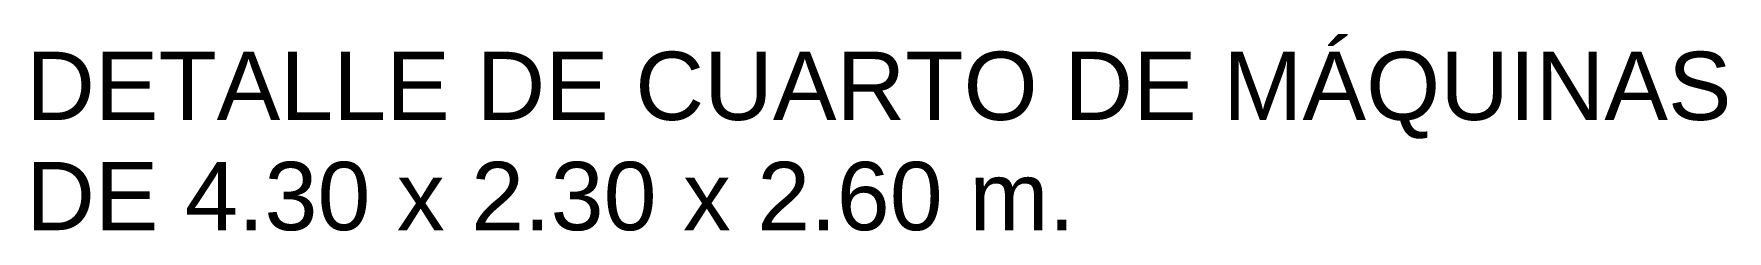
# Model space of a CAD drawing. Header units: metres. Extents: x -0.3 to 26.7, y -6.4 to 6.5.
# Drawn here: x 21.696 to 25.536, y -2.955 to -2.508 of the extents above; entities that cross this region are included whole.
import ezdxf

# ---------------------------------------------------------------- set-up
doc = ezdxf.new("R2010")
doc.units = ezdxf.units.M
doc.layers.add('00', color=250, linetype='Continuous')
doc.layers.add('CUARTO DE BOMBAS_dwg _2_', color=8, linetype='Continuous', lineweight=9, true_color=0x767676)
doc.layers.add('PDF_Text', color=7, linetype='Continuous', lineweight=9)
doc.styles.add('Arial_B', font='arial.ttf', dxfattribs={"height": 6.190271})

# ---------------------------------------------------------------- blocks, each defined once
blk = doc.blocks.new('CUARTO DE BOMBAS_dwg _2_-1318126-Leyenda 2')
at = {"layer": 'PDF_Text', "char_height": 6.1903, "attachment_point": 1, "line_spacing_factor": 0.941778, "style": 'Arial_B'}
for s, insert, width in [('DETALLE DE CUARTO DE MÁQUINAS', (187.14, -101.93), 182.0022), ('DE 4.30 x 2.30 x 2.60 m.', (187.14, -111.92), 111.7763)]:
    blk.add_mtext(s, dxfattribs=dict(at, insert=insert, width=width))
blk = doc.blocks.new('MACHOTE HD-04 DETALLES CUARTO DE BOMBAS (escala 1-25 a metros)')
at = {"layer": 'CUARTO DE BOMBAS_dwg _2_', "color": 7}
blk.add_blockref('CUARTO DE BOMBAS_dwg _2_-1318126-Leyenda 2', (0, 0), dxfattribs=at)

msp = doc.modelspace()

# ---------------------------------------------------------------- block references
at = {"layer": '00', "xscale": 0.025, "yscale": 0.025}
msp.add_blockref('MACHOTE HD-04 DETALLES CUARTO DE BOMBAS (escala 1-25 a metros)', (17, 0), dxfattribs=at)

doc.saveas('drawing.dxf')
